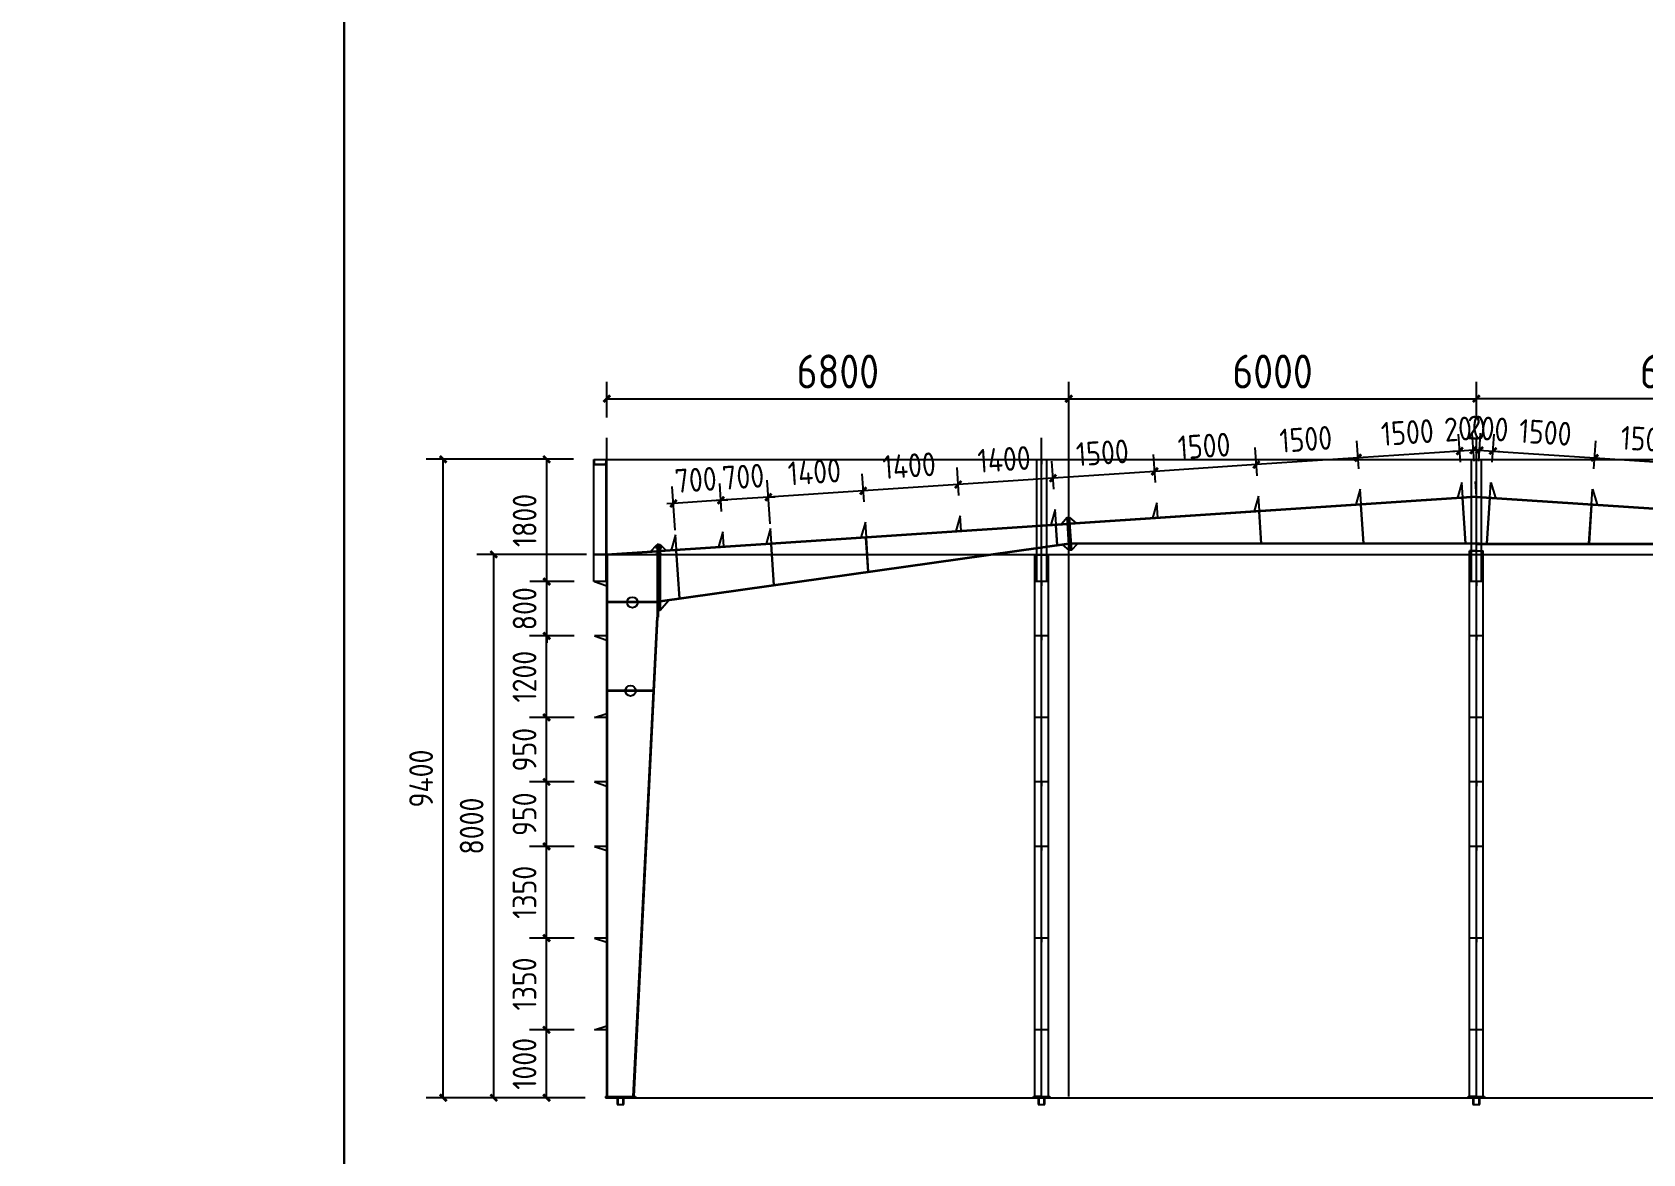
# Model space of a CAD drawing. Extents: x 564571 to 676920, y 109762 to 182243.
# Drawn here: x 597187 to 620896, y 142693 to 159207 of the extents above; entities that cross this region are included whole.
import ezdxf

# ---------------------------------------------------------------- set-up
doc = ezdxf.new("R2010")
doc.units = 0
doc.header["$LTSCALE"] = 1000
doc.header["$MEASUREMENT"] = 0
doc.layers.add('DOTE', color=1, linetype='Continuous')
doc.styles.get("Standard").update_dxf_attribs({"font": 'gbenor.shx', "bigfont": 'gbcbig.shx'})
doc.dimstyles.get("Standard").update_dxf_attribs({"dimscale": 100, "dimtxt": 3.5, "dimasz": 1, "dimexe": 2.5, "dimexo": 3, "dimgap": 1.5, "dimtad": 1, "dimdec": 0, "dimzin": 0, "dimdsep": 46, "dimtxsty": 'Standard', "dimblk": 'ARCHTICK', "dimcen": 0.09, "dimadec": 0, "dimazin": 0, "dimtfac": 1, "dimtdec": 0, "dimtix": 1, "dimtmove": 2, "dimatfit": 3, "dimfxl": 1, "dimtolj": 1, "dimtzin": 0, "dimarcsym": 0})

# ---------------------------------------------------------------- blocks, each defined once
blk = doc.blocks.new('_ArchTick')
at = {"color": 0, "linetype": 'ByBlock', "const_width": 0.4}
blk.add_lwpolyline([(-0.5, -0.5), (0.5, 0.5)], dxfattribs=at)
blk = doc.blocks.new('*D221')
at = {"color": 3, "lineweight": -2}
for p, q in [((605646, 153536), (605646, 154061)), ((612446, 151849), (612446, 154061)), ((605646, 153811), (612446, 153811))]:
    blk.add_line(p, q, dxfattribs=at)
at = {"layer": 'Defpoints', "color": 0}
for p in [(612446, 153811), (605646, 153236), (612446, 151549)]:
    blk.add_point(p, dxfattribs=at)
at = {"color": 3, "lineweight": -2, "xscale": 100, "yscale": 100, "zscale": 100, "rotation": 180}
blk.add_blockref('_ArchTick', (605646, 153811), dxfattribs=at)
at = {"color": 3, "lineweight": -2, "xscale": 100, "yscale": 100, "zscale": 100}
blk.add_blockref('_ArchTick', (612446, 153811), dxfattribs=at)
at = {"color": 0, "insert": (609046, 154211), "char_height": 500, "attachment_point": 5}
blk.add_mtext('\\A1;6800', dxfattribs=at)
blk = doc.blocks.new('*D222')
at = {"color": 3, "lineweight": -2}
for p, q in [((612446, 151849), (612446, 154061)), ((618446, 153536), (618446, 154061)), ((612446, 153811), (618446, 153811))]:
    blk.add_line(p, q, dxfattribs=at)
at = {"layer": 'Defpoints', "color": 0}
for p in [(618446, 153811), (618446, 153236), (612446, 151549)]:
    blk.add_point(p, dxfattribs=at)
at = {"color": 3, "lineweight": -2, "xscale": 100, "yscale": 100, "zscale": 100, "rotation": 180}
blk.add_blockref('_ArchTick', (612446, 153811), dxfattribs=at)
at = {"color": 3, "lineweight": -2, "xscale": 100, "yscale": 100, "zscale": 100}
blk.add_blockref('_ArchTick', (618446, 153811), dxfattribs=at)
at = {"color": 0, "insert": (615446, 154211), "char_height": 500, "attachment_point": 5}
blk.add_mtext('\\A1;6000', dxfattribs=at)
blk = doc.blocks.new('*D223')
at = {"color": 0, "lineweight": -2}
for p, q in [((618212, 152877), (618185, 153289)), ((618412, 152890), (618384, 153302)), ((618201, 153040), (618101, 153033)), ((618401, 153053), (618201, 153040)), ((618401, 153053), (618501, 153060))]:
    blk.add_line(p, q, dxfattribs=at)
at = {"layer": 'Defpoints', "color": 0}
for p in [(618201, 153040), (618232, 152577), (618432, 152591)]:
    blk.add_point(p, dxfattribs=at)
at = {"color": 0, "lineweight": -2, "xscale": 100, "yscale": 100, "zscale": 100}
for p, rotation in [((618201, 153040), 3.814074834315872), ((618401, 153053), 183.8140748343159)]:
    blk.add_blockref('_ArchTick', p, dxfattribs=dict(at, rotation=rotation))
at = {"color": 0, "insert": (618279, 153371), "char_height": 350, "attachment_point": 5, "rotation": 3.8141}
blk.add_mtext('\\A1;200', dxfattribs=at)
blk = doc.blocks.new('*D224')
at = {"color": 0, "lineweight": -2}
for p, q in [((616715, 152777), (616688, 153189)), ((618212, 152877), (618185, 153289)), ((618201, 153040), (616704, 152940))]:
    blk.add_line(p, q, dxfattribs=at)
at = {"layer": 'Defpoints', "color": 0}
for p in [(616704, 152940), (616735, 152477), (618232, 152577)]:
    blk.add_point(p, dxfattribs=at)
at = {"color": 0, "lineweight": -2, "xscale": 100, "yscale": 100, "zscale": 100}
for p, rotation in [((616704, 152940), 183.8140748343159), ((618201, 153040), 3.814074834315911)]:
    blk.add_blockref('_ArchTick', p, dxfattribs=dict(at, rotation=rotation))
at = {"color": 0, "insert": (617431, 153314), "char_height": 350, "attachment_point": 5, "rotation": 3.8141}
blk.add_mtext('\\A1;1500', dxfattribs=at)
blk = doc.blocks.new('*D225')
at = {"color": 0, "lineweight": -2}
for p, q in [((616715, 152777), (616688, 153189)), ((615219, 152677), (615191, 153090)), ((616704, 152940), (615208, 152840))]:
    blk.add_line(p, q, dxfattribs=at)
at = {"layer": 'Defpoints', "color": 0}
for p in [(615208, 152840), (616735, 152477), (615239, 152378)]:
    blk.add_point(p, dxfattribs=at)
at = {"color": 0, "lineweight": -2, "xscale": 100, "yscale": 100, "zscale": 100}
for p, rotation in [((616704, 152940), 3.814074834315911), ((615208, 152840), 183.8140748343159)]:
    blk.add_blockref('_ArchTick', p, dxfattribs=dict(at, rotation=rotation))
at = {"color": 0, "insert": (615935, 153214), "char_height": 350, "attachment_point": 5, "rotation": 3.8141}
blk.add_mtext('\\A1;1500', dxfattribs=at)
blk = doc.blocks.new('*D226')
at = {"color": 0, "lineweight": -2}
for p, q in [((613722, 152577), (613695, 152990)), ((615219, 152677), (615191, 153090)), ((615208, 152840), (613711, 152740))]:
    blk.add_line(p, q, dxfattribs=at)
at = {"layer": 'Defpoints', "color": 0}
for p in [(613711, 152740), (613742, 152278), (615239, 152378)]:
    blk.add_point(p, dxfattribs=at)
at = {"color": 0, "lineweight": -2, "xscale": 100, "yscale": 100, "zscale": 100}
for p, rotation in [((613711, 152740), 183.8140748343159), ((615208, 152840), 3.814074834315911)]:
    blk.add_blockref('_ArchTick', p, dxfattribs=dict(at, rotation=rotation))
at = {"color": 0, "insert": (614438, 153114), "char_height": 350, "attachment_point": 5, "rotation": 3.8141}
blk.add_mtext('\\A1;1500', dxfattribs=at)
blk = doc.blocks.new('*D227')
at = {"color": 0, "lineweight": -2}
for p, q in [((613722, 152577), (613695, 152990)), ((612225, 152477), (612198, 152890)), ((613711, 152740), (612214, 152640))]:
    blk.add_line(p, q, dxfattribs=at)
at = {"layer": 'Defpoints', "color": 0}
for p in [(612214, 152640), (613742, 152278), (612245, 152178)]:
    blk.add_point(p, dxfattribs=at)
at = {"color": 0, "lineweight": -2, "xscale": 100, "yscale": 100, "zscale": 100}
for p, rotation in [((612214, 152640), 183.8140748343159), ((613711, 152740), 3.814074834315911)]:
    blk.add_blockref('_ArchTick', p, dxfattribs=dict(at, rotation=rotation))
at = {"color": 0, "insert": (612941, 153015), "char_height": 350, "attachment_point": 5, "rotation": 3.8141}
blk.add_mtext('\\A1;1500', dxfattribs=at)
blk = doc.blocks.new('*D228')
at = {"color": 0, "lineweight": -2}
for p, q in [((610828, 152384), (610801, 152797)), ((612225, 152477), (612198, 152890)), ((612214, 152640), (610818, 152547))]:
    blk.add_line(p, q, dxfattribs=at)
at = {"layer": 'Defpoints', "color": 0}
for p in [(610818, 152547), (610848, 152085), (612245, 152178)]:
    blk.add_point(p, dxfattribs=at)
at = {"color": 0, "lineweight": -2, "xscale": 100, "yscale": 100, "zscale": 100}
for p, rotation in [((612214, 152640), 3.814074834315911), ((610818, 152547), 183.8140748343159)]:
    blk.add_blockref('_ArchTick', p, dxfattribs=dict(at, rotation=rotation))
at = {"color": 0, "insert": (611494, 152918), "char_height": 350, "attachment_point": 5, "rotation": 3.8141}
blk.add_mtext('\\A1;1400', dxfattribs=at)
blk = doc.blocks.new('*D229')
at = {"color": 0, "lineweight": -2}
for p, q in [((609432, 152291), (609404, 152704)), ((610828, 152384), (610801, 152797)), ((610818, 152547), (609421, 152454))]:
    blk.add_line(p, q, dxfattribs=at)
at = {"layer": 'Defpoints', "color": 0}
for p in [(609421, 152454), (609451, 151992), (610848, 152085)]:
    blk.add_point(p, dxfattribs=at)
at = {"color": 0, "lineweight": -2, "xscale": 100, "yscale": 100, "zscale": 100}
for p, rotation in [((609421, 152454), 183.8140748343159), ((610818, 152547), 3.814074834315911)]:
    blk.add_blockref('_ArchTick', p, dxfattribs=dict(at, rotation=rotation))
at = {"color": 0, "insert": (610097, 152825), "char_height": 350, "attachment_point": 5, "rotation": 3.8141}
blk.add_mtext('\\A1;1400', dxfattribs=at)
blk = doc.blocks.new('*D230')
at = {"color": 0, "lineweight": -2}
for p, q in [((609432, 152291), (609404, 152704)), ((608050, 151969), (608007, 152611)), ((609421, 152454), (608024, 152361))]:
    blk.add_line(p, q, dxfattribs=at)
at = {"layer": 'Defpoints', "color": 0}
for p in [(608024, 152361), (609451, 151992), (608070, 151669)]:
    blk.add_point(p, dxfattribs=at)
at = {"color": 0, "lineweight": -2, "xscale": 100, "yscale": 100, "zscale": 100}
for p, rotation in [((609421, 152454), 3.814074834315911), ((608024, 152361), 183.8140748343159)]:
    blk.add_blockref('_ArchTick', p, dxfattribs=dict(at, rotation=rotation))
at = {"color": 0, "insert": (608701, 152732), "char_height": 350, "attachment_point": 5, "rotation": 3.8141}
blk.add_mtext('\\A1;1400', dxfattribs=at)
blk = doc.blocks.new('*D231')
at = {"color": 0, "lineweight": -2}
for p, q in [((607336, 152152), (607309, 152564)), ((608050, 151969), (608007, 152611)), ((607325, 152315), (607226, 152308)), ((608024, 152361), (607325, 152315)), ((608024, 152361), (608124, 152368))]:
    blk.add_line(p, q, dxfattribs=at)
at = {"layer": 'Defpoints', "color": 0}
for p in [(607325, 152315), (607356, 151852), (608070, 151669)]:
    blk.add_point(p, dxfattribs=at)
at = {"color": 0, "lineweight": -2, "xscale": 100, "yscale": 100, "zscale": 100}
for p, rotation in [((607325, 152315), 3.814074834315872), ((608024, 152361), 183.8140748343159)]:
    blk.add_blockref('_ArchTick', p, dxfattribs=dict(at, rotation=rotation))
at = {"color": 0, "insert": (607653, 152662), "char_height": 350, "attachment_point": 5, "rotation": 3.8141}
blk.add_mtext('\\A1;700', dxfattribs=at)
blk = doc.blocks.new('*D232')
at = {"color": 0, "lineweight": -2}
for p, q in [((606653, 151875), (606610, 152517)), ((607336, 152152), (607309, 152564)), ((606627, 152268), (606527, 152261)), ((607325, 152315), (606627, 152268)), ((607325, 152315), (607425, 152321))]:
    blk.add_line(p, q, dxfattribs=at)
at = {"layer": 'Defpoints', "color": 0}
for p in [(606627, 152268), (607356, 151852), (606673, 151576)]:
    blk.add_point(p, dxfattribs=at)
at = {"color": 0, "lineweight": -2, "xscale": 100, "yscale": 100, "zscale": 100}
for p, rotation in [((606627, 152268), 3.814074834315872), ((607325, 152315), 183.8140748343159)]:
    blk.add_blockref('_ArchTick', p, dxfattribs=dict(at, rotation=rotation))
at = {"color": 0, "insert": (606954, 152616), "char_height": 350, "attachment_point": 5, "rotation": 3.8141}
blk.add_mtext('\\A1;700', dxfattribs=at)
blk = doc.blocks.new('*D233')
at = {"color": 0, "lineweight": -2}
for p, q in [((605166, 144518), (604509, 144518)), ((604759, 143518), (604759, 144518)), ((605326, 143518), (604509, 143518))]:
    blk.add_line(p, q, dxfattribs=at)
at = {"layer": 'Defpoints', "color": 0}
for p in [(604759, 144518), (605466, 144518), (605626, 143518)]:
    blk.add_point(p, dxfattribs=at)
at = {"color": 0, "lineweight": -2, "xscale": 100, "yscale": 100, "zscale": 100}
for p, rotation in [((604759, 144518), 90), ((604759, 143518), 270)]:
    blk.add_blockref('_ArchTick', p, dxfattribs=dict(at, rotation=rotation))
at = {"color": 0, "insert": (604434, 144018), "char_height": 350, "attachment_point": 5, "rotation": 90}
blk.add_mtext('\\A1;1000', dxfattribs=at)
blk = doc.blocks.new('*D234')
at = {"color": 0, "lineweight": -2}
for p, q in [((605166, 145868), (604509, 145868)), ((604759, 144518), (604759, 145868)), ((605166, 144518), (604509, 144518))]:
    blk.add_line(p, q, dxfattribs=at)
at = {"layer": 'Defpoints', "color": 0}
for p in [(604759, 145868), (605466, 145868), (605466, 144518)]:
    blk.add_point(p, dxfattribs=at)
at = {"color": 0, "lineweight": -2, "xscale": 100, "yscale": 100, "zscale": 100}
for p, rotation in [((604759, 145868), 90), ((604759, 144518), 270)]:
    blk.add_blockref('_ArchTick', p, dxfattribs=dict(at, rotation=rotation))
at = {"color": 0, "insert": (604434, 145193), "char_height": 350, "attachment_point": 5, "rotation": 90}
blk.add_mtext('\\A1;1350', dxfattribs=at)
blk = doc.blocks.new('*D235')
at = {"color": 0, "lineweight": -2}
for p, q in [((605166, 147218), (604509, 147218)), ((604759, 145868), (604759, 147218)), ((605166, 145868), (604509, 145868))]:
    blk.add_line(p, q, dxfattribs=at)
at = {"layer": 'Defpoints', "color": 0}
for p in [(604759, 147218), (605466, 147218), (605466, 145868)]:
    blk.add_point(p, dxfattribs=at)
at = {"color": 0, "lineweight": -2, "xscale": 100, "yscale": 100, "zscale": 100}
for p, rotation in [((604759, 147218), 90), ((604759, 145868), 270)]:
    blk.add_blockref('_ArchTick', p, dxfattribs=dict(at, rotation=rotation))
at = {"color": 0, "insert": (604434, 146543), "char_height": 350, "attachment_point": 5, "rotation": 90}
blk.add_mtext('\\A1;1350', dxfattribs=at)
blk = doc.blocks.new('*D236')
at = {"color": 0, "lineweight": -2}
for p, q in [((605166, 148168), (604509, 148168)), ((604759, 147218), (604759, 148168)), ((605166, 147218), (604509, 147218))]:
    blk.add_line(p, q, dxfattribs=at)
at = {"layer": 'Defpoints', "color": 0}
for p in [(604759, 148168), (605466, 148168), (605466, 147218)]:
    blk.add_point(p, dxfattribs=at)
at = {"color": 0, "lineweight": -2, "xscale": 100, "yscale": 100, "zscale": 100}
for p, rotation in [((604759, 148168), 90), ((604759, 147218), 270)]:
    blk.add_blockref('_ArchTick', p, dxfattribs=dict(at, rotation=rotation))
at = {"color": 0, "insert": (604434, 147693), "char_height": 350, "attachment_point": 5, "rotation": 90}
blk.add_mtext('\\A1;950', dxfattribs=at)
blk = doc.blocks.new('*D237')
at = {"color": 0, "lineweight": -2}
for p, q in [((605166, 149118), (604509, 149118)), ((604759, 148168), (604759, 149118)), ((605166, 148168), (604509, 148168))]:
    blk.add_line(p, q, dxfattribs=at)
at = {"layer": 'Defpoints', "color": 0}
for p in [(604759, 149118), (605466, 149118), (605466, 148168)]:
    blk.add_point(p, dxfattribs=at)
at = {"color": 0, "lineweight": -2, "xscale": 100, "yscale": 100, "zscale": 100}
for p, rotation in [((604759, 149118), 90), ((604759, 148168), 270)]:
    blk.add_blockref('_ArchTick', p, dxfattribs=dict(at, rotation=rotation))
at = {"color": 0, "insert": (604434, 148643), "char_height": 350, "attachment_point": 5, "rotation": 90}
blk.add_mtext('\\A1;950', dxfattribs=at)
blk = doc.blocks.new('*D238')
at = {"color": 0, "lineweight": -2}
for p, q in [((605166, 150318), (604509, 150318)), ((604759, 149118), (604759, 150318)), ((605166, 149118), (604509, 149118))]:
    blk.add_line(p, q, dxfattribs=at)
at = {"layer": 'Defpoints', "color": 0}
for p in [(604759, 150318), (605466, 150318), (605466, 149118)]:
    blk.add_point(p, dxfattribs=at)
at = {"color": 0, "lineweight": -2, "xscale": 100, "yscale": 100, "zscale": 100}
for p, rotation in [((604759, 150318), 90), ((604759, 149118), 270)]:
    blk.add_blockref('_ArchTick', p, dxfattribs=dict(at, rotation=rotation))
at = {"color": 0, "insert": (604434, 149718), "char_height": 350, "attachment_point": 5, "rotation": 90}
blk.add_mtext('\\A1;1200', dxfattribs=at)
blk = doc.blocks.new('*D239')
at = {"color": 0, "lineweight": -2}
for p, q in [((605166, 151118), (604511, 151118)), ((604761, 151118), (604761, 151218)), ((604761, 150318), (604761, 151118)), ((605166, 150318), (604511, 150318)), ((604761, 150318), (604761, 150218))]:
    blk.add_line(p, q, dxfattribs=at)
at = {"layer": 'Defpoints', "color": 0}
for p in [(604761, 151118), (605466, 151118), (605466, 150318)]:
    blk.add_point(p, dxfattribs=at)
at = {"color": 0, "lineweight": -2, "xscale": 100, "yscale": 100, "zscale": 100}
for p, rotation in [((604761, 151118), 270), ((604761, 150318), 90)]:
    blk.add_blockref('_ArchTick', p, dxfattribs=dict(at, rotation=rotation))
at = {"color": 0, "insert": (604436, 150718), "char_height": 350, "attachment_point": 5, "rotation": 90}
blk.add_mtext('\\A1;800', dxfattribs=at)
blk = doc.blocks.new('*D240')
at = {"color": 0, "lineweight": -2}
for p, q in [((605346, 151518), (603731, 151518)), ((603981, 143518), (603981, 151518)), ((605326, 143518), (603731, 143518))]:
    blk.add_line(p, q, dxfattribs=at)
at = {"layer": 'Defpoints', "color": 0}
for p in [(603981, 151518), (605646, 151518), (605626, 143518)]:
    blk.add_point(p, dxfattribs=at)
at = {"color": 0, "lineweight": -2, "xscale": 100, "yscale": 100, "zscale": 100}
for p, rotation in [((603981, 151518), 90), ((603981, 143518), 270)]:
    blk.add_blockref('_ArchTick', p, dxfattribs=dict(at, rotation=rotation))
at = {"color": 0, "insert": (603656, 147518), "char_height": 350, "attachment_point": 5, "rotation": 90}
blk.add_mtext('\\A1;8000', dxfattribs=at)
blk = doc.blocks.new('*D241')
at = {"color": 0, "lineweight": -2}
for p, q in [((605156, 152918), (602987, 152918)), ((603237, 143518), (603237, 152918)), ((605326, 143518), (602987, 143518))]:
    blk.add_line(p, q, dxfattribs=at)
at = {"layer": 'Defpoints', "color": 0}
for p in [(603237, 152918), (605456, 152918), (605626, 143518)]:
    blk.add_point(p, dxfattribs=at)
at = {"color": 0, "lineweight": -2, "xscale": 100, "yscale": 100, "zscale": 100}
for p, rotation in [((603237, 152918), 90), ((603237, 143518), 270)]:
    blk.add_blockref('_ArchTick', p, dxfattribs=dict(at, rotation=rotation))
at = {"color": 0, "insert": (602912, 148218), "char_height": 350, "attachment_point": 5, "rotation": 90}
blk.add_mtext('\\A1;9400', dxfattribs=at)
blk = doc.blocks.new('*D242')
at = {"color": 0, "lineweight": -2}
for p, q in [((605156, 152918), (604511, 152918)), ((604761, 151118), (604761, 152918)), ((605156, 151118), (604511, 151118))]:
    blk.add_line(p, q, dxfattribs=at)
at = {"layer": 'Defpoints', "color": 0}
for p in [(604761, 152918), (605456, 152918), (605456, 151118)]:
    blk.add_point(p, dxfattribs=at)
at = {"color": 0, "lineweight": -2, "xscale": 100, "yscale": 100, "zscale": 100}
for p, rotation in [((604761, 152918), 90), ((604761, 151118), 270)]:
    blk.add_blockref('_ArchTick', p, dxfattribs=dict(at, rotation=rotation))
at = {"color": 0, "insert": (604436, 152018), "char_height": 350, "attachment_point": 5, "rotation": 90}
blk.add_mtext('\\A1;1800', dxfattribs=at)
blk = doc.blocks.new('*D244')
at = {"color": 0, "lineweight": -2}
for p, q in [((618481, 152890), (618508, 153302)), ((618680, 152877), (618708, 153289)), ((618492, 153053), (618392, 153060)), ((618492, 153053), (618691, 153040)), ((618691, 153040), (618791, 153033))]:
    blk.add_line(p, q, dxfattribs=at)
at = {"layer": 'Defpoints', "color": 0}
for p in [(618691, 153040), (618461, 152591), (618660, 152577)]:
    blk.add_point(p, dxfattribs=at)
at = {"color": 0, "lineweight": -2, "xscale": 100, "yscale": 100, "zscale": 100}
for p, rotation in [((618492, 153053), 356.1859251662021), ((618691, 153040), 176.1859251662021)]:
    blk.add_blockref('_ArchTick', p, dxfattribs=dict(at, rotation=rotation))
at = {"color": 0, "insert": (618613, 153371), "char_height": 350, "attachment_point": 5, "rotation": 356.1859}
blk.add_mtext('\\A1;200', dxfattribs=at)
blk = doc.blocks.new('*D245')
at = {"color": 0, "lineweight": -2}
for p, q in [((618680, 152877), (618708, 153289)), ((620177, 152777), (620205, 153189)), ((618691, 153040), (620188, 152940))]:
    blk.add_line(p, q, dxfattribs=at)
at = {"layer": 'Defpoints', "color": 0}
for p in [(620188, 152940), (618660, 152577), (620157, 152477)]:
    blk.add_point(p, dxfattribs=at)
at = {"color": 0, "lineweight": -2, "xscale": 100, "yscale": 100, "zscale": 100}
for p, rotation in [((618691, 153040), 176.1859251658172), ((620188, 152940), 356.1859251658171)]:
    blk.add_blockref('_ArchTick', p, dxfattribs=dict(at, rotation=rotation))
at = {"color": 0, "insert": (619461, 153314), "char_height": 350, "attachment_point": 5, "rotation": 356.1859}
blk.add_mtext('\\A1;1500', dxfattribs=at)
blk = doc.blocks.new('*D246')
at = {"color": 0, "lineweight": -2}
for p, q in [((620177, 152777), (620205, 153189)), ((620188, 152940), (621685, 152840)), ((621659, 152450), (621701, 153090))]:
    blk.add_line(p, q, dxfattribs=at)
at = {"layer": 'Defpoints', "color": 0}
for p in [(621685, 152840), (620157, 152477), (621639, 152150)]:
    blk.add_point(p, dxfattribs=at)
at = {"color": 0, "lineweight": -2, "xscale": 100, "yscale": 100, "zscale": 100}
for p, rotation in [((620188, 152940), 176.1859251658172), ((621685, 152840), 356.1859251658171)]:
    blk.add_blockref('_ArchTick', p, dxfattribs=dict(at, rotation=rotation))
at = {"color": 0, "insert": (620958, 153214), "char_height": 350, "attachment_point": 5, "rotation": 356.1859}
blk.add_mtext('\\A1;1500', dxfattribs=at)
blk = doc.blocks.new('*D255')
at = {"color": 3, "lineweight": -2}
for p, q in [((618446, 153536), (618446, 154061)), ((624446, 151849), (624446, 154061)), ((624446, 153811), (618446, 153811))]:
    blk.add_line(p, q, dxfattribs=at)
at = {"layer": 'Defpoints', "color": 0}
for p in [(618446, 153811), (618446, 153236), (624446, 151549)]:
    blk.add_point(p, dxfattribs=at)
at = {"color": 3, "lineweight": -2, "xscale": 100, "yscale": 100, "zscale": 100}
for p, rotation in [((618446, 153811), 179.999999999333), ((624446, 153811), 359.999999999333)]:
    blk.add_blockref('_ArchTick', p, dxfattribs=dict(at, rotation=rotation))
at = {"color": 0, "insert": (621446, 154211), "char_height": 500, "attachment_point": 5}
blk.add_mtext('\\A1;6000', dxfattribs=at)

msp = doc.modelspace()

# ---------------------------------------------------------------- linework, layer by layer
for p, q in [((605456.2, 151117.7), (605456.2, 152917.7)), ((605456.2, 152917.7), (612046.2, 152917.7)), ((605456.2, 152847.7), (605636.2, 152847.7)), ((605456.2, 152841.7), (605636.2, 152841.7)), ((605636.2, 151117.7), (605636.2, 152917.7)), ((605646.2, 152917.7), (631246.2, 152917.7)), ((611976.2, 151117.7), (611976.2, 152917.7)), ((611976.2, 152917.7), (612116.2, 152917.7)), ((612046.2, 152917.7), (612046.2, 152847.7)), ((612116.2, 152917.7), (612116.2, 151117.7)), ((618376.2, 151117.7), (618376.2, 152917.7)), ((618516.2, 152917.7), (618516.2, 151117.7)), ((616735.3, 152477.5), (616670.1, 152252.6)), ((616750, 152257.9), (616735.3, 152477.5)), ((618232, 152577.2), (618166.8, 152352.4)), ((618246.6, 152357.7), (618232, 152577.2)), ((618446.2, 152371), (618431.6, 152590.5)), ((618645.7, 152357.7), (618660.4, 152577.2)), ((618660.4, 152577.2), (618725.6, 152352.4)), ((620142.4, 152257.9), (620157.1, 152477.5)), ((620157.1, 152477.5), (620222.2, 152252.6)), ((618446.2, 152371), (612464.1, 151972.2)), ((618446.7, 152363), (612464.7, 151964.2)), ((613742, 152277.9), (613676.8, 152053.1)), ((613756.6, 152058.4), (613742, 152277.9)), ((615238.6, 152377.7), (615173.5, 152152.8)), ((615253.3, 152158.2), (615238.6, 152377.7)), ((616782.6, 151678.4), (616744.5, 152249.6)), ((616788.6, 151678.4), (616750.5, 152250)), ((618286, 151677.6), (618241.2, 152349.3)), ((618292, 151677.6), (618247.2, 152349.7)), ((618446.2, 143517.7), (618446.2, 152371)), ((618446.2, 152371), (624428.2, 151972.2)), ((618446.2, 152363), (624427.7, 151964.2)), ((618600.4, 151677.6), (618645.2, 152349.7)), ((618606.4, 151677.6), (618651.2, 152349.3)), ((620103.8, 151678.4), (620141.9, 152250)), ((620109.8, 151678.4), (620147.9, 152249.6)), ((609451.5, 151991.9), (609386.3, 151767)), ((609466.1, 151772.4), (609451.5, 151991.9)), ((610848.4, 152085), (610783.2, 151860.2)), ((610863, 151865.5), (610848.4, 152085)), ((612245.3, 152178.1), (612180.1, 151953.3)), ((612259.9, 151958.6), (612245.3, 152178.1)), ((612422.3, 152059.6), (612338.4, 151963.8)), ((612422.3, 152059.6), (612458.2, 152062)), ((612454.1, 151580.7), (612422.3, 152059.6)), ((612472, 151581.9), (612440.2, 152060.8)), ((612490, 151583.1), (612458.2, 152062)), ((612458.2, 152062), (612553.9, 151978.2)), ((615279.2, 151679.3), (615247.8, 152149.8)), ((615285.2, 151679.3), (615253.8, 152150.2)), ((612428.2, 151969.8), (606429.4, 151569.9)), ((612428.9, 151959.9), (606429.4, 151559.9)), ((606657.7, 151805.6), (606592.5, 151580.8)), ((606672.3, 151586.1), (606657.7, 151805.6)), ((607356.1, 151852.2), (607290.9, 151627.3)), ((607370.8, 151632.7), (607356.1, 151852.2)), ((608054.6, 151898.7), (607989.4, 151673.9)), ((608069.2, 151679.2), (608054.6, 151898.7)), ((609494.1, 151262.3), (609460.8, 151762)), ((609500.1, 151263.2), (609466.8, 151762.4)), ((612274.1, 151656), (612254.6, 151948.2)), ((612280, 151656.8), (612260.6, 151948.6)), ((612446.2, 143537.7), (612446.2, 151971)), ((612446.9, 151961.1), (612446.2, 151961)), ((605636.2, 151517.7), (605456.2, 151517.7)), ((605636.2, 151511.7), (605456.2, 151511.7)), ((606385.4, 151567), (605646.2, 151517.7)), ((605646.2, 143517.7), (605646.2, 151517.7)), ((605646.2, 151517.7), (631246.2, 151517.7)), ((606385.4, 151557), (605646.9, 151507.7)), ((605658.2, 143537.7), (605658.2, 151518.5)), ((606290.9, 151560.7), (606385.4, 151661.7)), ((606454.4, 151616.7), (606360.4, 151616.7)), ((606454.4, 151516.7), (606360.4, 151516.7)), ((606407.4, 151661.7), (606385.4, 151661.7)), ((606385.4, 151661.7), (606385.4, 150591.7)), ((606407.4, 150591.7), (606407.4, 151661.7)), ((606407.4, 150591.7), (606407.4, 151661.7)), ((606407.4, 151661.7), (606429.4, 151661.7)), ((612447.4, 151680.5), (606429.4, 150828.3)), ((612448.1, 151670.5), (606429.4, 150818.2)), ((606429.4, 151661.7), (606429.4, 150691.7)), ((606429.4, 151661.7), (606521, 151576)), ((606714.1, 150868.7), (606667, 151575.7)), ((606720.1, 150869.5), (606673, 151576.1)), ((608104.1, 151065.5), (608063.9, 151668.9)), ((608110.1, 151066.3), (608069.9, 151669.3)), ((611946.2, 143537.7), (611946.2, 151513.6)), ((612046.2, 151513.6), (611946.2, 151513.6)), ((611946.2, 151513.6), (612146.2, 151513.6)), ((612146.2, 143537.7), (612146.2, 151513.6)), ((612454.1, 151580.7), (612359, 151657.9)), ((612454.1, 151580.7), (612490, 151583.1)), ((618491.9, 151677.4), (612483.5, 151680.9)), ((618446.2, 151669.5), (612484.1, 151672.9)), ((612490, 151583.1), (612574.1, 151672.8)), ((618346.2, 143537.7), (618346.2, 151569.5)), ((618346.2, 151569.5), (618546.2, 151569.5)), ((618400.5, 151677.4), (624408.9, 151680.9)), ((618446.2, 151669.5), (624408.3, 151672.9)), ((618546.2, 143537.7), (618546.2, 151569.5)), ((605646.2, 151117.7), (605456.2, 151117.7)), ((605466.2, 151117.7), (605646.2, 151057.7)), ((612136.2, 151117.7), (611956.2, 151117.7)), ((612046.2, 151117.7), (611976.2, 151117.7)), ((612046.2, 151117.7), (612046.2, 151057.7)), ((618536.2, 151117.7), (618356.2, 151117.7)), ((618446.2, 151117.7), (618446.2, 151057.7)), ((606385.4, 150822), (605658.2, 150822)), ((606385.4, 150812), (605658.2, 150812)), ((606554.7, 150836), (606429.4, 150691.7)), ((606034.2, 143538.3), (606385.4, 150591.7)), ((606046.2, 143537.7), (606397.4, 150591.7)), ((606385.4, 150591.7), (606397.4, 150591.7)), ((606385.4, 150591.7), (606407.4, 150591.7)), ((606429.4, 150691.7), (606407.4, 150691.7)), ((605646.2, 150317.7), (605466.2, 150317.7)), ((605466.2, 150317.7), (605646.2, 150257.7)), ((612136.2, 150317.7), (611956.2, 150317.7)), ((612046.2, 150317.7), (612046.2, 150257.7)), ((618536.2, 150317.7), (618356.2, 150317.7)), ((618446.2, 150317.7), (618446.2, 150257.7)), ((605658.2, 149517.7), (606331.9, 149517.7)), ((605658.2, 149509.7), (606331.5, 149509.7)), ((605466.2, 149117.7), (605646.2, 149177.7)), ((612046.2, 149117.7), (612046.2, 149177.7)), ((618446.2, 149117.7), (618446.2, 149177.7)), ((605646.2, 149117.7), (605466.2, 149117.7)), ((612136.2, 149117.7), (611956.2, 149117.7)), ((618536.2, 149117.7), (618356.2, 149117.7)), ((605646.2, 148167.7), (605466.2, 148167.7)), ((605466.2, 148167.7), (605646.2, 148107.7)), ((612136.2, 148167.7), (611956.2, 148167.7)), ((612046.2, 148167.7), (612046.2, 148107.7)), ((618536.2, 148167.7), (618356.2, 148167.7)), ((618446.2, 148167.7), (618446.2, 148107.7)), ((605646.2, 147217.7), (605466.2, 147217.7)), ((605466.2, 147217.7), (605646.2, 147157.7)), ((612136.2, 147217.7), (611956.2, 147217.7)), ((612046.2, 147217.7), (612046.2, 147157.7)), ((618536.2, 147217.7), (618356.2, 147217.7)), ((618446.2, 147217.7), (618446.2, 147157.7)), ((605646.2, 145867.7), (605466.2, 145867.7)), ((605466.2, 145867.7), (605646.2, 145807.7)), ((612136.2, 145867.7), (611956.2, 145867.7)), ((612046.2, 145867.7), (612046.2, 145807.7)), ((618536.2, 145867.7), (618356.2, 145867.7)), ((618446.2, 145867.7), (618446.2, 145807.7)), ((605466.2, 144517.7), (605646.2, 144577.7)), ((605646.2, 144517.7), (605466.2, 144517.7)), ((612136.2, 144517.7), (611956.2, 144517.7)), ((612046.2, 144517.7), (612046.2, 144577.7)), ((618536.2, 144517.7), (618356.2, 144517.7)), ((618446.2, 144517.7), (618446.2, 144577.7)), ((605626.2, 143537.7), (606066.2, 143537.7)), ((605626.2, 143537.7), (605626.2, 143517.7)), ((605626.2, 143517.7), (606066.2, 143517.7)), ((605646.2, 143517.7), (631246.2, 143517.7)), ((605846.2, 143517.7), (605796.2, 143517.7)), ((605796.2, 143517.7), (605796.2, 143417.7)), ((605806.2, 143517.7), (605806.2, 143417.7)), ((605886.2, 143417.7), (605886.2, 143517.7)), ((605896.2, 143417.7), (605896.2, 143517.7)), ((606066.2, 143537.7), (606066.2, 143517.7)), ((611926.2, 143517.7), (611926.2, 143537.7)), ((611926.2, 143537.7), (612166.2, 143537.7)), ((612046.2, 143517.7), (611926.2, 143517.7)), ((612166.2, 143517.7), (611926.2, 143517.7)), ((612046.2, 143537.7), (611946.2, 143537.7)), ((612046.2, 143517.7), (611996.2, 143517.7)), ((611996.2, 143517.7), (611996.2, 143417.7)), ((612006.2, 143517.7), (612006.2, 143417.7)), ((612086.2, 143417.7), (612086.2, 143517.7)), ((612096.2, 143417.7), (612096.2, 143517.7)), ((612166.2, 143537.7), (612166.2, 143517.7)), ((618326.2, 143517.7), (618326.2, 143537.7)), ((618326.2, 143537.7), (618566.2, 143537.7)), ((618446.2, 143517.7), (618326.2, 143517.7)), ((618566.2, 143517.7), (618326.2, 143517.7)), ((618446.2, 143537.7), (618346.2, 143537.7)), ((618446.2, 143517.7), (618396.2, 143517.7)), ((618396.2, 143517.7), (618396.2, 143417.7)), ((618406.2, 143517.7), (618406.2, 143417.7)), ((618486.2, 143417.7), (618486.2, 143517.7)), ((618496.2, 143417.7), (618496.2, 143517.7)), ((618566.2, 143537.7), (618566.2, 143517.7)), ((605796.2, 143417.7), (605896.2, 143417.7)), ((611996.2, 143417.7), (612096.2, 143417.7)), ((618396.2, 143417.7), (618496.2, 143417.7))]:
    msp.add_line(p, q)
at = {"color": 6}
for p, q in [((605456.2, 152917.7), (605636.2, 152917.7)), ((605456.2, 152917.7), (605456.2, 152847.7)), ((605456.2, 152847.7), (605476.2, 152847.7)), ((605458.4, 152915.5), (605458.4, 152849.9)), ((605458.4, 152915.5), (605634, 152915.5)), ((605458.4, 152849.9), (605476.2, 152849.9)), ((605476.2, 152849.9), (605476.2, 152847.7)), ((605634, 152849.9), (605616.2, 152849.9)), ((605616.2, 152849.9), (605616.2, 152847.7)), ((605636.2, 152847.7), (605616.2, 152847.7)), ((605634, 152915.5), (605634, 152849.9)), ((605636.2, 152917.7), (605636.2, 152847.7))]:
    msp.add_line(p, q, dxfattribs=at)
at = {"color": 1}
msp.add_line((618446.2, 151569.5), (618346.2, 151569.5), dxfattribs=at)
for points in [[(566139.1, 160162.3), (601779.1, 160162.3), (601779.1, 134962.3), (566139.1, 134962.3)], [(601779.1, 160162.3), (637419.1, 160162.3), (637419.1, 134962.3), (601779.1, 134962.3)]]:
    msp.add_lwpolyline(points, close=True)
for centre, radius in [((606021.8, 150812), 78.2), ((605994.9, 149509.7), 76.9)]:
    msp.add_circle(centre, radius)
at = {"layer": 'DOTE'}
for p, q in [((605646.2, 143517.7), (605646.2, 153235.7)), ((612046.2, 143517.7), (612046.2, 153235.7)), ((618446.2, 143517.7), (618446.2, 153235.7))]:
    msp.add_line(p, q, dxfattribs=at)

# ---------------------------------------------------------------- dimensions: what is measured, and where the dimension line sits
for base, p1, p2, picture, middle in [((612446.2, 153811.2), (605646.2, 153235.7), (612446.2, 151549.2), '*D221', (609046.2, 154211.2)), ((618446.2, 153811.2), (612446.2, 151549.2), (618446.2, 153235.7), '*D222', (615446.2, 154211.2))]:
    dim = msp.add_linear_dim(base=base, p1=p1, p2=p2, dimstyle='Standard', override={"dimtxt": 5, "dimclrd": 3, "dimclre": 3})
    dim.commit()
    dim.dimension.update_dxf_attribs({"geometry": picture, "text_midpoint": middle})
dim = msp.add_linear_dim(base=(618446.2, 153811.2), p1=(624446.2, 151549.2), p2=(618446.2, 153235.7), angle=180, dimstyle='Standard', override={"dimtxt": 5, "dimclrd": 3, "dimclre": 3})
dim.commit()
dim.dimension.update_dxf_attribs({"geometry": '*D255', "text_midpoint": (621446.2, 154211.2)})
for base, p1, p2, angle, picture, middle in [((615207.8, 152840.1), (616735.3, 152477.5), (615238.6, 152377.7), 3.81407, '*D225', (615934.5, 153214.2)), ((616704.5, 152939.8), (618232, 152577.2), (616735.3, 152477.5), 3.81407, '*D224', (617431.2, 153314)), ((620187.9, 152939.8), (618660.4, 152577.2), (620157.1, 152477.5), 176.18593, '*D245', (619461.2, 153314)), ((621684.6, 152840.1), (620157.1, 152477.5), (621638.6, 152150.2), 176.18593, '*D246', (620957.8, 153214.2)), ((610817.6, 152547.4), (612245.3, 152178.1), (610848.4, 152085), 3.81407, '*D228', (611494.4, 152918.2)), ((612214.5, 152640.5), (613742, 152277.9), (612245.3, 152178.1), 3.81407, '*D227', (612941.2, 153014.7)), ((613711.1, 152740.3), (615238.6, 152377.7), (613742, 152277.9), 3.81407, '*D226', (614437.9, 153114.4)), ((603237.4, 152917.7), (605626.2, 143517.7), (605456.2, 152917.7), 90, '*D241', (602912.4, 148217.7)), ((604760.6, 152917.7), (605456.2, 151117.7), (605456.2, 152917.7), 90, '*D242', (604435.6, 152017.7)), ((608023.8, 152361.1), (609451.5, 151991.9), (608069.9, 151669.3), 3.81407, '*D230', (608700.6, 152732)), ((609420.7, 152454.2), (610848.4, 152085), (609451.5, 151991.9), 3.81407, '*D229', (610097.5, 152825.1)), ((606626.9, 152268), (607356.1, 151852.2), (606673, 151576.1), 3.81407, '*D232', (606954.5, 152615.6)), ((607325.3, 152314.6), (608069.9, 151669.3), (607356.1, 151852.2), 3.81407, '*D231', (607652.9, 152662.1)), ((603981.4, 151517.7), (605626.2, 143517.7), (605646.2, 151517.7), 90, '*D240', (603656.4, 147517.7)), ((604760.6, 151117.7), (605466.2, 150317.7), (605466.2, 151117.7), 90, '*D239', (604435.6, 150717.7)), ((604759, 150317.7), (605466.2, 149117.7), (605466.2, 150317.7), 90, '*D238', (604434, 149717.7)), ((604759, 149117.7), (605466.2, 148167.7), (605466.2, 149117.7), 90, '*D237', (604434, 148642.7)), ((604759, 148167.7), (605466.2, 147217.7), (605466.2, 148167.7), 90, '*D236', (604434, 147692.7)), ((604759, 147217.7), (605466.2, 145867.7), (605466.2, 147217.7), 90, '*D235', (604434, 146542.7)), ((604759, 145867.7), (605466.2, 144517.7), (605466.2, 145867.7), 90, '*D234', (604434, 145192.7)), ((604759, 144517.7), (605626.2, 143517.7), (605466.2, 144517.7), 90, '*D233', (604434, 144017.7))]:
    dim = msp.add_linear_dim(base=base, p1=p1, p2=p2, angle=angle, dimstyle='Standard')
    dim.commit()
    dim.dimension.update_dxf_attribs({"geometry": picture, "text_midpoint": middle})
for p1, p2, distance, picture, middle in [((618431.6, 152590.5), (618232, 152577.2), -463.4, '*D223', (618279.3, 153370.5)), ((618460.8, 152590.5), (618660.4, 152577.2), 463.4, '*D244', (618613, 153370.5))]:
    dim = msp.add_aligned_dim(p1=p1, p2=p2, distance=distance, dimstyle='Standard')
    dim.commit()
    dim.dimension.update_dxf_attribs({"geometry": picture, "text_midpoint": middle})

doc.saveas('drawing.dxf')
